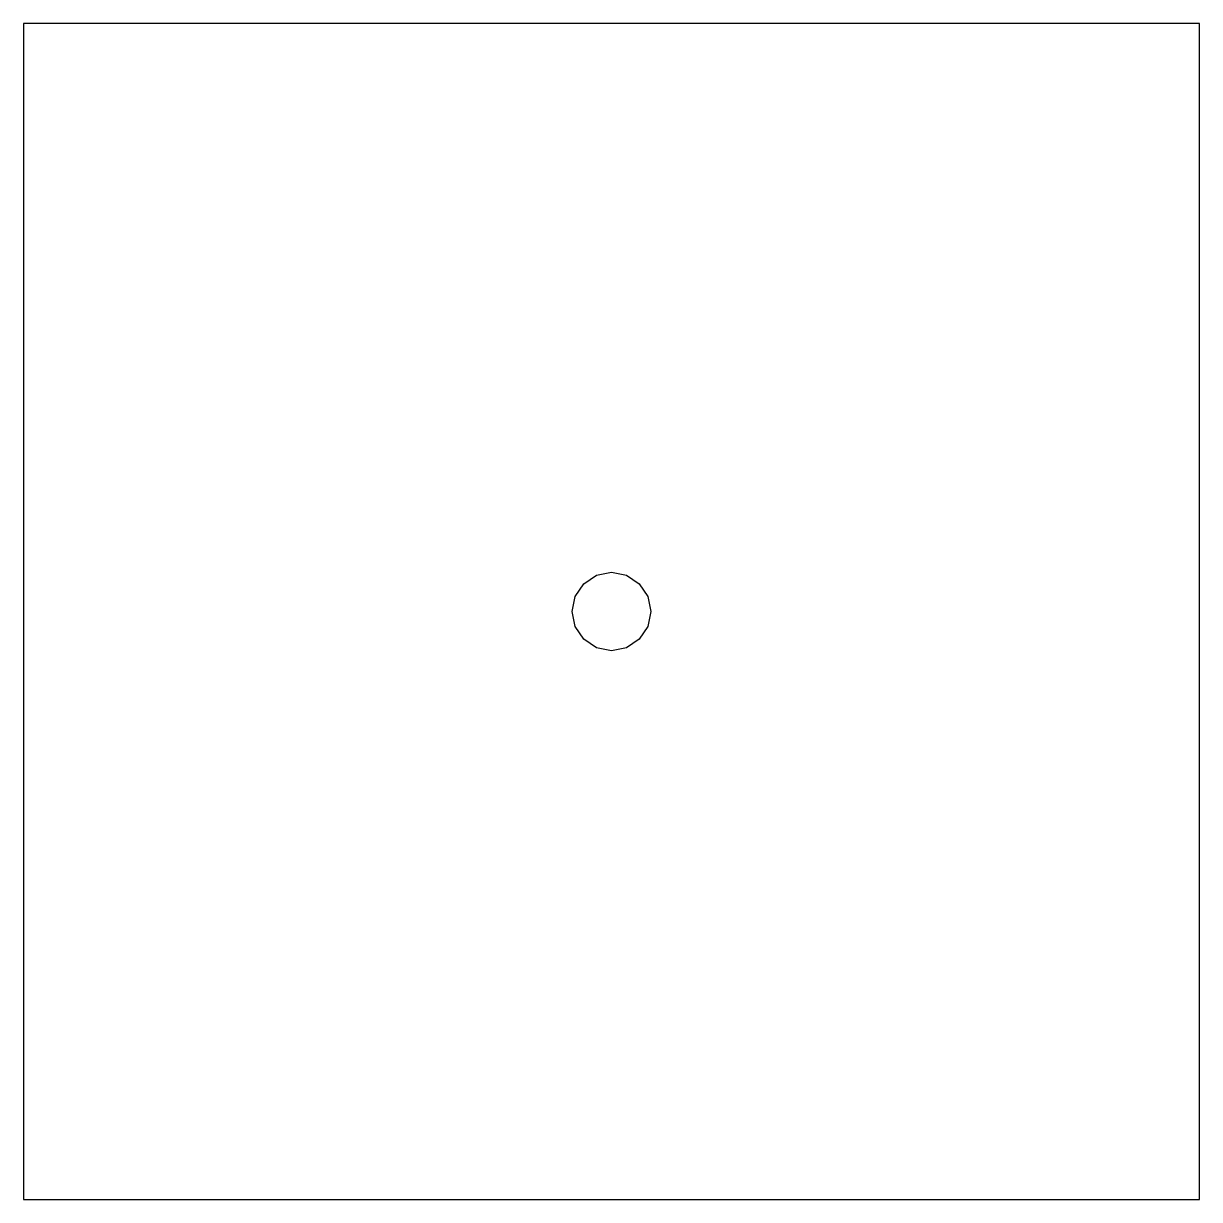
# Model space of a CAD drawing. Header units: metres. Extents: x -75 to 75, y -75 to 75.
import ezdxf

# ---------------------------------------------------------------- set-up
doc = ezdxf.new("R2010")
doc.units = ezdxf.units.M

msp = doc.modelspace()

# ---------------------------------------------------------------- linework, layer by layer
for p, q in [((75, 75), (-75, 75)), ((-75, 75), (-75, -75)), ((75, -75), (75, 75)), ((-3.53553, 3.53553), (-1.91342, 4.6194)), ((-1.91342, 4.6194), (0, 5)), ((0, 5), (1.91342, 4.6194)), ((1.91342, 4.6194), (3.53553, 3.53553)), ((-4.6194, 1.91342), (-3.53553, 3.53553)), ((3.53553, 3.53553), (4.6194, 1.91342)), ((-5, 0), (-4.6194, 1.91342)), ((4.6194, 1.91342), (5, 0)), ((-4.6194, -1.91342), (-5, 0)), ((5, 0), (4.6194, -1.91342)), ((-3.53553, -3.53553), (-4.6194, -1.91342)), ((4.6194, -1.91342), (3.53553, -3.53553)), ((-1.91342, -4.6194), (-3.53553, -3.53553)), ((3.53553, -3.53553), (1.91342, -4.6194)), ((0, -5), (-1.91342, -4.6194)), ((1.91342, -4.6194), (0, -5)), ((-75, -75), (75, -75))]:
    msp.add_line(p, q)

doc.saveas('drawing.dxf')
